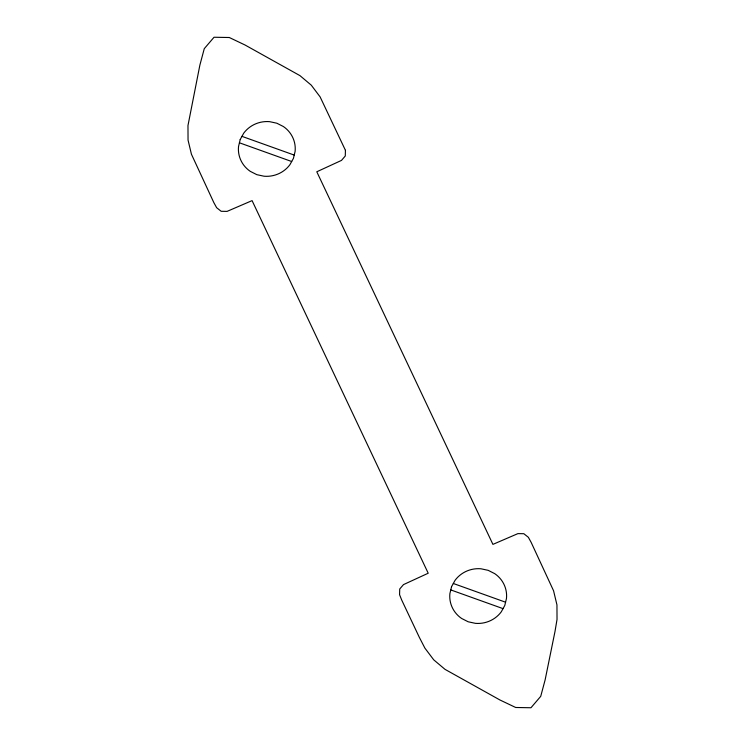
<?xml version="1.0" encoding="UTF-8"?>
<svg xmlns="http://www.w3.org/2000/svg" width="745" height="745" viewBox="0 0 745 745"><rect width="100%" height="100%" fill="white"/><g stroke="black" fill="none" stroke-linecap="round" stroke-linejoin="round"><path stroke-width="1.12" d="M241.967 136.363L294.219 155.081M450.781 589.919L503.033 608.637M239.424 142.798L291.686 161.516M453.314 583.484L505.576 602.202M345.429 150.304L345.28 155.984L341.508 160.389L316.793 171.778L492.92 544.381L517.924 533.616L523.828 533.709L528.363 537.303L531.157 542.379L553.563 590.757L556.953 604.912L557.027 619.458L555.016 631.397L545.126 679.878L540.73 696.333L530.971 707.75L515.698 707.489L499.979 700.002L445.035 669.364L433.72 659.828L424.883 648.103L419.323 637.32L401.713 600.06L399.571 594.696L399.72 589.016L403.492 584.611L428.207 573.222L252.08 200.619L227.076 211.384L221.172 211.291L216.637 207.697L213.843 202.621L191.437 154.243L188.047 140.088L187.973 125.542L199.874 65.122L204.27 48.667L214.029 37.25L229.302 37.511L245.021 44.998L299.965 75.636L311.28 85.172L320.117 96.897L345.429 150.304M240.216 139.529L238.53 146.514A27.863 27.053 0.2 0 0 250.273 171.35L256.82 174.665L264.047 176.22A28.776 27.947 0.2 0 0 289.935 164.682L293.437 158.35L295.113 151.365A27.863 27.053 0.2 0 0 283.37 126.529L276.823 123.214L269.597 121.658A28.776 27.947 0.2 0 0 243.708 133.197L240.216 139.529M451.563 586.65L449.887 593.635A27.863 27.053 0.2 0 0 461.63 618.471L468.177 621.786L475.403 623.341A28.776 27.947 0.2 0 0 501.292 611.803L504.784 605.471L506.47 598.486A27.863 27.053 0.2 0 0 494.727 573.65L488.18 570.335L480.953 568.78A28.776 27.947 0.2 0 0 455.065 580.318L451.563 586.65"/></g></svg>
